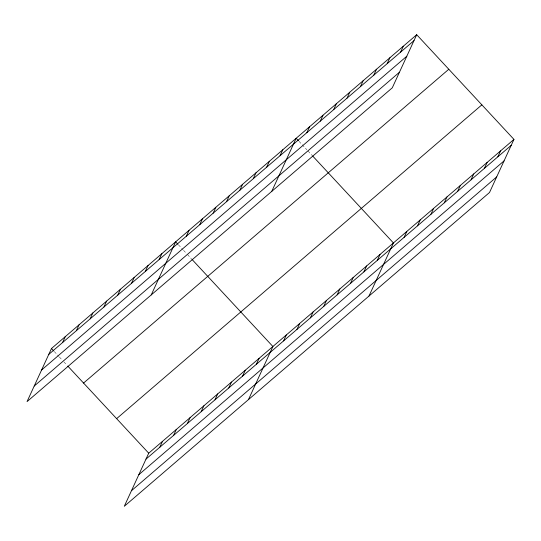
<?xml version="1.0" encoding="UTF-8"?>
<svg xmlns="http://www.w3.org/2000/svg" width="541" height="541" viewBox="0 0 541 541"><rect width="100%" height="100%" fill="white"/><g stroke="black" fill="none" stroke-linecap="round" stroke-linejoin="round"><path stroke-width="0.41" stroke-dasharray="2.71 2.03" d="M298.997 141.296L306.875 149.783M308.005 150.993L311.947 155.233M178.469 244.85L182.973 249.699M183.534 250.3L186.347 253.337M187.477 254.547L191.419 258.787M54.289 351.542L58.793 356.391M59.354 356.992L62.168 360.022M63.858 361.841L66.671 364.871"/><path stroke-width="0.81" d="M416.705 34.712L51.476 348.512L27.05 401.611L392.286 87.811L416.705 34.712L513.95 139.389L489.524 192.488L124.295 506.288L148.714 453.189L513.95 139.389M62.553 342.568L65.272 336.658M76.349 330.713L79.067 324.803M90.144 318.859L92.869 312.948M103.946 307.004L106.665 301.094M117.742 295.149L120.46 289.239M131.537 283.295L134.263 277.384M145.34 271.44L148.058 265.53M159.135 259.585L161.854 253.675M151.23 294.919L175.656 241.82L177.908 244.241M186.327 236.228L189.046 230.31M199.717 224.725L202.435 218.807M213.107 213.215L215.832 207.304M226.503 201.712L229.222 195.795M239.893 190.202L242.611 184.292M253.283 178.699L256.008 172.782M266.679 167.189L269.398 161.279M280.069 155.686L282.787 149.769M271.758 191.365L296.177 138.266L298.429 140.687M159.791 447.245L162.516 441.334M306.855 132.673L309.574 126.756M173.593 435.39L176.312 429.48M320.245 121.17L322.963 115.253M187.389 423.535L190.107 417.625M333.635 109.661L336.353 103.75M201.184 411.681L203.91 405.77M347.024 98.158L349.75 92.241M214.987 399.826L217.705 393.916M360.421 86.648L363.139 80.737M228.782 387.971L231.501 382.061M373.811 75.145L376.529 69.228M242.578 376.117L245.303 370.206M387.2 63.635L389.926 57.725M256.38 364.262L259.098 358.352M400.597 52.132L403.315 46.215M248.475 399.596L272.894 346.497L191.981 259.396M283.565 340.904L286.29 334.987M296.962 329.395L299.68 323.484M310.351 317.892L313.07 311.974M323.741 306.389L326.466 300.471M337.138 294.879L339.856 288.968M350.527 283.376L353.246 277.459M363.917 271.866L366.636 265.956M377.314 260.363L380.032 254.446M368.996 296.042L393.422 242.943L312.509 155.842M404.093 237.35L406.812 231.433M417.483 225.847L420.208 219.93M430.879 214.337L433.598 208.427M444.269 202.834L446.988 196.917M457.659 191.325L460.384 185.414M471.055 179.822L473.774 173.904M484.445 168.312L487.164 162.401M497.835 156.809L500.56 150.892M48.751 354.423L413.987 40.629M41.589 369.997L406.825 56.196M34.211 386.037L399.447 72.244M83.564 383.055L448.8 69.255M116.626 418.646L481.862 104.846M145.996 459.099L511.231 145.306M138.834 474.673L504.07 160.873M131.456 490.714L496.685 176.921M51.476 348.512L53.728 350.933M67.801 366.088L148.714 453.189"/></g></svg>
